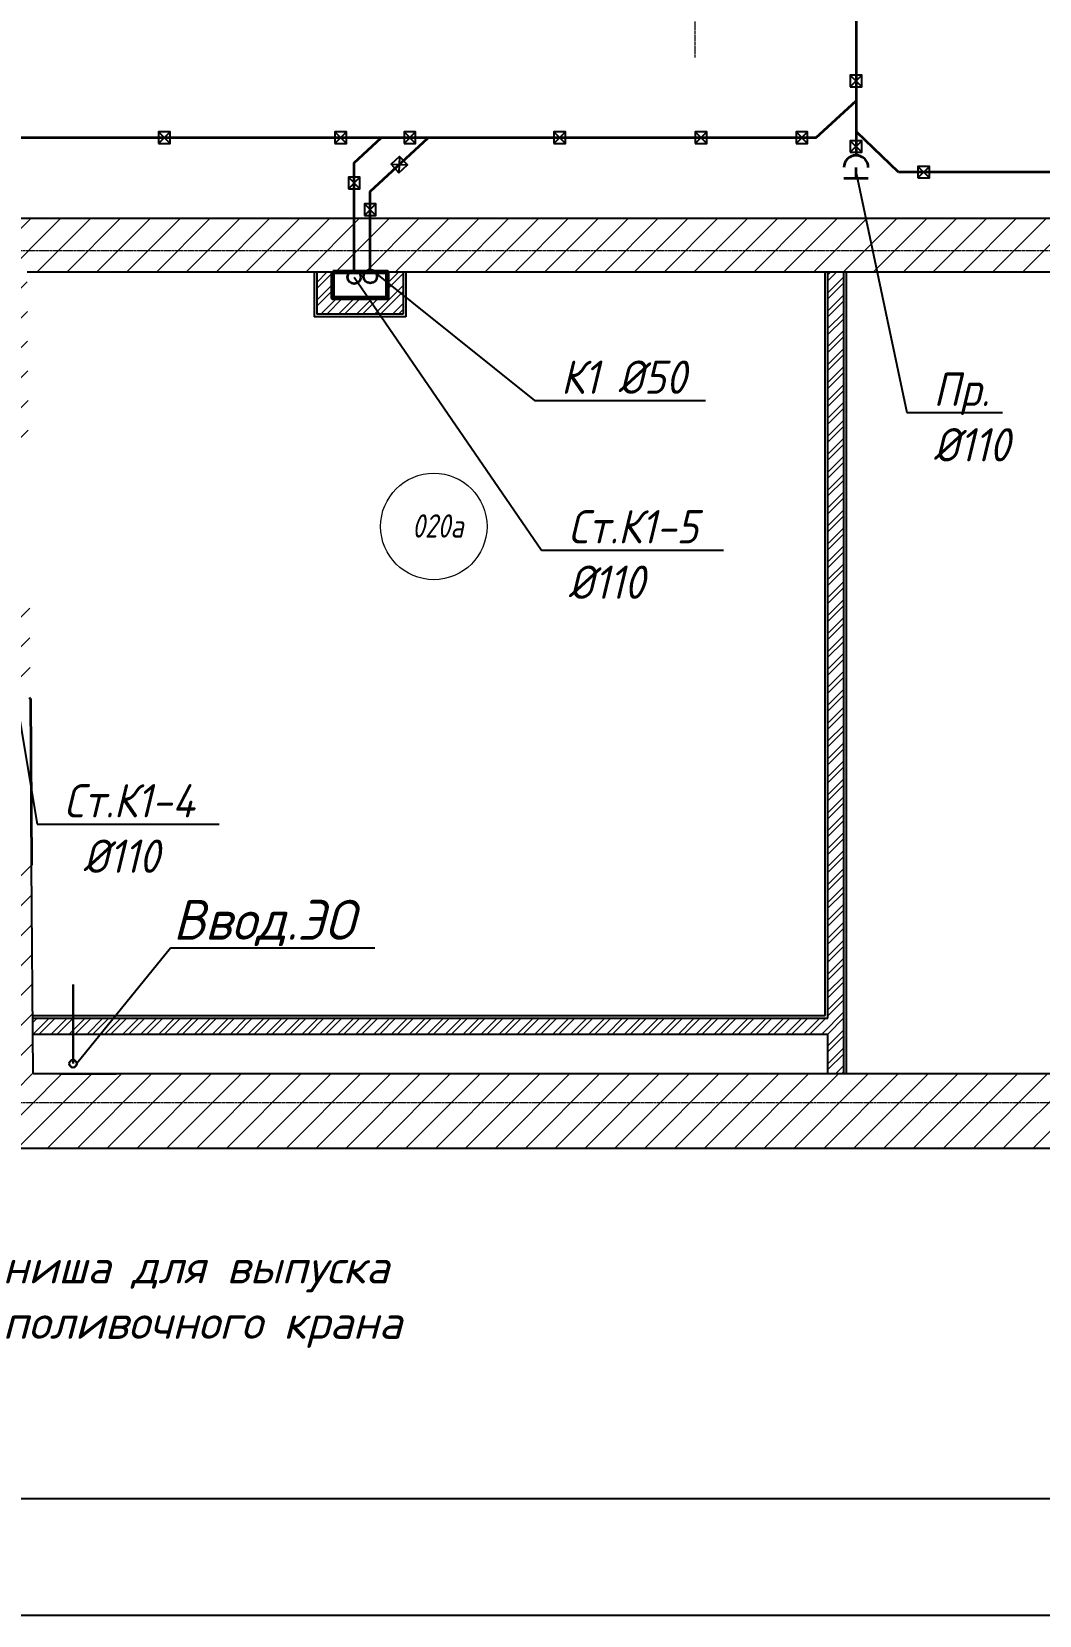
# Model space of a CAD drawing. Header units: millimetres. Extents: x -10178924 to 11692288, y -947381 to 58396.
# Drawn here: x 763150 to 770725, y -930413 to -918514 of the extents above; entities that cross this region are included whole.
import ezdxf
from ezdxf import colors
from ezdxf.entities.mleader import LeaderData, LeaderLine
from ezdxf.enums import TextEntityAlignment as Align
from ezdxf.math import Vec2, Vec3

# ---------------------------------------------------------------- set-up
doc = ezdxf.new("R2010")
doc.units = ezdxf.units.MM
doc.linetypes.add('невидимая', pattern=[9.525, 6.35, -3.175])
doc.linetypes.add('осевая', pattern=[50.8, 31.75, -6.35, 6.35, -6.35])
for name, color, linetype in [('PDF _Марки помещений', 5, 'Continuous'), ('ВК_Выноски', 7, 'Continuous'), ('Размер - Конструктив.1', 7, 'Continuous'), ('СС', 7, 'Continuous'), ('Стены внутр.1', 7, 'Continuous')]:
    doc.layers.add(name, color=color, linetype=linetype)
for name, color, linetype, lineweight in [('ВК_ К1', 24, 'Continuous', 35), ('Контур пол Подвал', 7, 'Continuous', 9), ('ОСНОВНАЯ', 127, 'Continuous', 35), ('Перегородки', 162, 'Continuous', 9), ('Размеры осевые', 153, 'Continuous', 9), ('Стены.1', 7, 'Continuous', 25), ('Текст 0.09', 250, 'Continuous', 5), ('ШТРИХОВКА', 252, 'Continuous', 15)]:
    doc.layers.add(name, color=color, linetype=linetype, lineweight=lineweight)
doc.layers.add('ТЗК_ХВС_основная', color=7, linetype='Continuous', lineweight=30, true_color=0x005387)
doc.styles.add('Gost_', font='isocpeur.ttf', dxfattribs={"width": 0.8, "height": 250})
doc.styles.add('ISOCPEUR', font='isocpeui.ttf', dxfattribs={"width": 0.9})
doc.styles.add('НТПИ_ТИ', font='isocpeui.ttf', dxfattribs={"height": 250})
doc.styles.add('Текст_М100', font='GOST_Common Italic.ttf', dxfattribs={"height": 250})
doc.dimstyles.new('Размеры_М100', dxfattribs={"dimtxt": 250, "dimasz": 100, "dimexe": 100, "dimexo": 100, "dimgap": 100, "dimtad": 1, "dimrnd": 5, "dimtxsty": 'Текст_М100', "dimblk": 'ARCHTICK', "dimcen": 250, "dimdle": 100, "dimadec": 0, "dimazin": 2, "dimtfac": 1, "dimtmove": 1, "dimatfit": 3, "dimfxl": 1, "dimarcsym": 0})

# ---------------------------------------------------------------- blocks, each defined once
blk = doc.blocks.new('_None')
blk = doc.blocks.new('*U2131')
at = {"color": 0, "lineweight": -2}
for p, q in [((215, -115), (215, 115)), ((215, 0), (115, 0))]:
    blk.add_line(p, q, dxfattribs=at)
blk.add_arc((115, 0), 115, 90, 270, dxfattribs=at)
at = {"color": 18, "lineweight": 40, "true_color": 0x050505, "style": 'Gost_', "width": 0.8, "flags": 1}
blk.add_attdef('ДИАМЕТР', text='', height=2.5, dxfattribs=at).set_placement((-24, 39), align=Align.MIDDLE_CENTER)
blk = doc.blocks.new('_ArchTick')
at = {"color": 0, "linetype": 'ByBlock', "const_width": 0.15}
blk.add_lwpolyline([(-0.5, -0.5), (0.5, 0.5)], dxfattribs=at)
blk = doc.blocks.new('*D2690')
at = {"layer": 'Defpoints', "color": 0, "ltscale": 100, "transparency": 16777216}
for p in [(61000, -50926), (43800, -51300), (61000, -51300)]:
    blk.add_point(p, dxfattribs=at)
at = {"layer": 'Размеры осевые', "color": 0, "lineweight": -2, "ltscale": 100, "transparency": 16777216}
for p, q in [((43700, -50926), (61100, -50926)), ((43800, -51200), (43800, -50826)), ((61000, -51200), (61000, -50826))]:
    blk.add_line(p, q, dxfattribs=at)
at = {"layer": 'Размеры осевые', "color": 0, "lineweight": -2, "ltscale": 100, "transparency": 16777216, "xscale": 100, "yscale": 100, "zscale": 100, "rotation": 180}
blk.add_blockref('_ArchTick', (43800, -50926), dxfattribs=at)
at = {"layer": 'Размеры осевые', "color": 0, "lineweight": -2, "ltscale": 100, "transparency": 16777216, "xscale": 100, "yscale": 100, "zscale": 100}
blk.add_blockref('_ArchTick', (61000, -50926), dxfattribs=at)
at = {"layer": 'Размеры осевые', "color": 0, "ltscale": 100, "transparency": 16777216, "insert": (52400, -50700), "char_height": 250, "attachment_point": 5, "style": 'Текст_М100'}
blk.add_mtext('17200', dxfattribs=at)
blk = doc.blocks.new('*D2691')
at = {"layer": 'Defpoints', "color": 0, "ltscale": 100, "transparency": 16777216}
for p in [(61000, -51804), (-7000, -52200), (61000, -52200)]:
    blk.add_point(p, dxfattribs=at)
at = {"layer": 'Размеры осевые', "color": 0, "lineweight": -2, "ltscale": 100, "transparency": 16777216}
for p, q in [((-7000, -52100), (-7000, -51704)), ((61000, -52100), (61000, -51704)), ((-7100, -51804), (61100, -51804))]:
    blk.add_line(p, q, dxfattribs=at)
at = {"layer": 'Размеры осевые', "color": 0, "lineweight": -2, "ltscale": 100, "transparency": 16777216, "xscale": 100, "yscale": 100, "zscale": 100, "rotation": 180}
blk.add_blockref('_ArchTick', (-7000, -51804), dxfattribs=at)
at = {"layer": 'Размеры осевые', "color": 0, "lineweight": -2, "ltscale": 100, "transparency": 16777216, "xscale": 100, "yscale": 100, "zscale": 100}
blk.add_blockref('_ArchTick', (61000, -51804), dxfattribs=at)
at = {"layer": 'Размеры осевые', "color": 0, "ltscale": 100, "transparency": 16777216, "insert": (27000, -51579), "char_height": 250, "attachment_point": 5, "style": 'Текст_М100'}
blk.add_mtext('68000', dxfattribs=at)
blk = doc.blocks.new('A$C5282721b')
at = {"layer": 'Перегородки', "lineweight": 20, "true_color": 0x000000, "transparency": 33554687}
h = blk.add_hatch(dxfattribs=at)
h.set_pattern_fill('ANSI32', color=18, scale=10)
h.set_pattern_definition([(45, (-2681.59, 241515.3), (-67.35192, 67.35192), []), (45, (-2636.69, 241515.3), (-67.35192, 67.35192), [])])
h.paths.add_polyline_path([(49998.725, -41709.464), (49998.725, -42603.01), (49998.725, -47316.478), (44021.968, -47316.478), (44022.892, -47436.478), (49998.725, -47436.478), (49998.725, -47736.478), (50118.725, -47736.478), (50118.725, -41709.464)])
h = blk.add_hatch(dxfattribs=at)
h.set_pattern_fill('ANSI32', color=18, scale=10)
h.set_pattern_definition([(45, (6503.45, 238052.73), (-67.35192, 67.35192), []), (45, (6548.35, 238052.73), (-67.35192, 67.35192), [])])
h.paths.add_polyline_path([(46276.139, -41908.087), (46276.139, -41709.464), (46156.139, -41709.464), (46156.139, -42028.087), (46806.601, -42028.087), (46806.601, -41709.464), (46686.601, -41709.464), (46686.601, -41908.087)])
at = {"layer": 'ШТРИХОВКА', "ltscale": 100, "true_color": 0x000000, "transparency": 33554687}
h = blk.add_hatch(dxfattribs=at)
h.set_pattern_fill('ANSI31', color=18, scale=50)
h.set_pattern_definition([(45, (-79853.19, 25128.16), (-112.2532, 112.2532), [])])
h.paths.add_polyline_path([(5440.998, -31868.119), (-7386.275, -31868.119), (-7386.275, -48296.478), (61378.75, -48296.478), (61378.75, -31842.839), (41035.118, -31842.839), (41035.118, -31656.036), (40796.248, -31656.036), (40796.248, -31842.839), (40629.962, -31842.839), (40629.962, -31942.839), (40605.14, -34348.621), (40629.93, -32405.355), (39128.581, -32429.908), (40629.962, -32402.839), (40629.675, -32155.326), (39132.149, -32179.816), (39135.64, -31968.17), (38886.085, -31968.17), (38879.867, -32433.975), (40623.548, -32405.459), (40553.111, -38427.181), (40243.01, -38425.516), (40241.748, -38827.97), (43340.219, -38835.027), (43340.219, -38442.147), (40953.116, -38429.329), (41029.994, -32402.839), (54378.974, -32402.839), (54378.974, -35923.465), (54778.974, -35923.465), (54778.974, -32402.839), (60818.75, -32402.839), (60818.75, -41309.464), (60472.291, -41309.464), (60472.291, -41709.464), (60818.75, -41709.464), (60818.75, -47736.478), (44025.201, -47736.478), (44013.125, -46167.929), (43613.137, -46171.008), (43625.189, -47736.478), (27189.462, -47736.478), (27189.462, -44565.139), (26789.462, -44565.139), (26789.462, -47736.478), (10401.743, -47736.478), (10394.408, -46134.647), (9994.404, -46134.678), (10001.739, -47736.478), (-6826.275, -47736.478), (-6826.275, -41729.869), (-6530.734, -41731.097), (-6529.072, -41331.1), (-6826.275, -41329.865), (-6826.275, -32428.119), (-762.705, -32428.119), (-770.891, -36004.088), (-370.903, -36005.35), (-362.703, -32428.119), (5640.998, -32428.119), (5640.998, -31868.119)])
h.paths.add_polyline_path([(3584.804, -41373.023), (3584.804, -41773.13), (9973.974, -41799.679), (9987.536, -44634.678), (10387.54, -44634.678), (10372.735, -41401.332)], flags=17)
h.paths.add_polyline_path([(2513.142, -41768.578), (2514.803, -41368.779), (-383.184, -41356.638), (-371.114, -37407.013), (-774.123, -37406.088), (-783.181, -41354.976), (-5508.242, -41335.314), (-5509.901, -41734.604)], flags=17)
h = blk.add_hatch(dxfattribs=at)
h.set_pattern_fill('ANSI31', color=18, scale=50)
h.set_pattern_definition([(45, (-81439.85, -10657.2), (-112.2532, 112.2532), [])])
h.paths.add_polyline_path([(43589.43, -43091.789), (43989.442, -43091.789), (43978.799, -41709.464), (59272.291, -41709.464), (59272.291, -41309.464), (54778.974, -41309.464), (54778.974, -37367.72), (54379.879, -37367.72), (54378.974, -41309.464), (43575.708, -41309.464)])
h.paths.add_polyline_path([(43998.193, -44162.264), (43598.195, -44162.406), (43603.498, -44917.161), (44003.486, -44916.003)])
at = {"layer": 'PDF _Марки помещений', "color": 18, "lineweight": 9, "true_color": 0x000000, "transparency": 33554687}
blk.add_circle((47036.2, -43622.44), 400.064, dxfattribs=at)
at = {"layer": 'Контур пол Подвал', "color": 18, "linetype": 'невидимая', "true_color": 0x000000, "transparency": 33554687}
blk.add_line((54378.974, -41309.464), (40553.725, -41309.464), dxfattribs=at)
at = {"layer": 'ОСНОВНАЯ', "color": 18, "ltscale": 100, "true_color": 0x000000, "transparency": 33554687}
blk.add_line((44003.486, -44916.003), (44013.125, -46167.929), dxfattribs=at)
at = {"layer": 'Перегородки', "color": 18, "linetype": 'Continuous', "lineweight": 25, "true_color": 0x000000, "transparency": 33554687}
for p, q in [((46136.139, -41709.464), (46136.139, -42048.087)), ((46156.139, -41709.464), (46156.139, -42028.087)), ((46276.139, -41709.464), (46276.139, -41908.087)), ((46686.601, -41709.464), (46686.601, -41908.087)), ((46806.601, -41709.464), (46806.601, -42028.087)), ((46826.601, -41709.464), (46826.601, -42048.087)), ((49978.725, -47296.478), (49978.725, -41709.464)), ((49998.725, -47316.478), (49998.725, -41709.464)), ((50118.725, -47736.478), (50118.725, -41709.464)), ((50138.725, -47736.478), (50138.725, -41709.464)), ((46686.601, -41908.087), (46276.139, -41908.087)), ((46826.601, -42048.087), (46136.139, -42048.087)), ((46806.601, -42028.087), (46156.139, -42028.087)), ((44021.814, -47296.478), (49978.725, -47296.478)), ((44021.968, -47316.478), (49998.725, -47316.478)), ((44022.892, -47436.478), (49998.725, -47436.478)), ((49998.725, -47736.478), (49998.725, -47436.478))]:
    blk.add_line(p, q, dxfattribs=at)
at = {"layer": 'Размер - Конструктив.1', "color": 18, "linetype": 'Continuous', "true_color": 0x000000, "transparency": 33554687}
blk.add_line((44225.201, -47736.478), (44647.659, -47736.478), dxfattribs=at)
at = {"layer": 'Размеры осевые', "color": 251, "linetype": 'осевая', "ltscale": 0.5, "transparency": 33554687}
for p, q in [((49000, -40100), (49000, -25800)), ((-9750, -41550), (62308.109, -41550)), ((-9750, -47950), (62308.109, -47950))]:
    blk.add_line(p, q, dxfattribs=at)
at = {"layer": 'СС', "linetype": 'ByBlock', "lineweight": -2, "transparency": 33554687}
blk.add_line((45057.398, -46788.381), (45065.398, -46788.381), dxfattribs=at)
blk.add_line((45057.398, -46788.381), (45065.398, -46788.381), dxfattribs=at)
for points in [[(44351.884, -47655.812), (45057.398, -46788.381)], [(44351.884, -47655.812), (45057.398, -46788.381)], [(45065.398, -46788.381), (46593.807, -46788.381)], [(45065.398, -46788.381), (46593.807, -46788.381)]]:
    blk.add_lwpolyline(points, dxfattribs=at)
at = {"layer": 'Стены внутр.1', "color": 18, "linetype": 'Continuous', "true_color": 0x000000, "transparency": 33554687, "flags": 128}
for points in [[(54378.974, -41309.464), (43575.708, -41309.464)], [(43978.799, -41709.464), (59272.291, -41709.464)], [(44025.201, -47736.478), (44013.125, -46167.929)]]:
    blk.add_lwpolyline(points, dxfattribs=at)
at = {"layer": 'Стены.1', "color": 18, "linetype": 'Continuous', "true_color": 0x000000, "transparency": 33554687, "flags": 128}
for points in [[(60818.75, -47736.478), (44025.201, -47736.478)], [(44025.201, -48296.478), (27189.462, -48296.478)], [(61378.75, -48296.478), (44025.201, -48296.478)]]:
    blk.add_lwpolyline(points, dxfattribs=at)
at = {"layer": 'ТЗК_ХВС_основная', "color": 30, "ltscale": 100, "true_color": 0xf26722, "transparency": 33554687}
for q in [(44323.937, -47064.195), (44323.937, -47064.195), (44323.937, -47658.969), (44323.937, -47658.969)]:
    blk.add_line((44323.937, -47658.969), q, dxfattribs=at)
for start, end in [(0, 180), (0, 180), (180, 0), (180, 0)]:
    blk.add_arc((44323.937, -47658.969), 28.125, start, end, dxfattribs=at)
at = {"layer": 'ТЗК_ХВС_основная', "color": 30, "ltscale": 75, "true_color": 0xf26722, "transparency": 33554687}
for start, end in [(0, 180), (0, 180), (180, 0), (180, 0)]:
    blk.add_arc((44323.937, -47658.969), 28.125, start, end, dxfattribs=at)
at = {"layer": 'PDF _Марки помещений', "color": 18, "lineweight": 9, "true_color": 0x000000, "transparency": 33554687, "insert": (46873.226, -43706.155), "char_height": 175, "attachment_point": 7, "style": 'ISOCPEUR'}
blk.add_mtext('{\\W0.8;020a}', dxfattribs=at)
at = {"layer": 'СС', "transparency": 33554687, "insert": (45075.398, -46428.381), "char_height": 300, "attachment_point": 1, "style": 'Текст_М100'}
blk.add_mtext('Ввод.ЭО', dxfattribs=at)
blk.add_mtext('Ввод.ЭО', dxfattribs=at)
at = {"layer": 'Текст 0.09', "color": 7, "ltscale": 100, "transparency": 33554687, "insert": (43794.912, -49059.849), "char_height": 250, "attachment_point": 1, "style": 'НТПИ_ТИ'}
blk.add_mtext('ниша для выпуска\\Pполивочного крана', dxfattribs=at)
blk.add_mtext('ниша для выпуска\\Pполивочного крана', dxfattribs=at)
at = {"layer": 'Размеры осевые', "color": 251, "ltscale": 100, "transparency": 33554687}
for base, p1, p2, picture, middle in [((61000, -50926.23), (43800, -51300), (61000, -51300), '*D2690', (52400, -50699.62)), ((61000, -51804.076), (-7000, -52200), (61000, -52200), '*D2691', (27000, -51579.076))]:
    dim = blk.add_linear_dim(base=base, p1=p1, p2=p2, dimstyle='Размеры_М100', dxfattribs=at)
    dim.commit()
    dim.dimension.update_dxf_attribs({"geometry": picture, "text_midpoint": middle})

msp = doc.modelspace()

# ---------------------------------------------------------------- linework, layer by layer
for p, q in [((769303.8, -918841.6), (769390.9, -918928.6)), ((769390.9, -918841.6), (769303.8, -918928.6)), ((764103.4, -919267), (764190.5, -919354)), ((764190.5, -919267), (764103.4, -919354)), ((765429.6, -919267), (765516.7, -919354)), ((765516.7, -919267), (765429.6, -919354)), ((765949.1, -919267), (766036.2, -919354)), ((766036.2, -919267), (765949.1, -919354)), ((767075.6, -919267), (767162.7, -919354)), ((767162.7, -919267), (767075.6, -919354)), ((768137.6, -919267), (768224.7, -919354)), ((768224.7, -919267), (768137.6, -919354)), ((768896.1, -919267), (768983.2, -919354)), ((768983.2, -919267), (768896.1, -919354)), ((769303.8, -919332.8), (769390.9, -919419.9)), ((769390.9, -919332.8), (769303.8, -919419.9)), ((765915.5, -919450.9), (765910.6, -919573.9)), ((765851.5, -919510), (765974.6, -919514.9)), ((769812.5, -919525.5), (769899.5, -919612.5)), ((769899.5, -919525.5), (769812.5, -919612.5)), ((765530.8, -919607.2), (765617.8, -919694.3)), ((765617.8, -919607.2), (765530.8, -919694.3)), ((765650.9, -919807.3), (765738, -919894.3)), ((765738, -919807.3), (765650.9, -919894.3))]:
    msp.add_line(p, q)
for points in [[(769303.8, -918928.6), (769390.9, -918928.6), (769390.9, -918841.6), (769303.8, -918841.6)], [(764103.4, -919354), (764190.5, -919354), (764190.5, -919267), (764103.4, -919267)], [(765429.6, -919354), (765516.7, -919354), (765516.7, -919267), (765429.6, -919267)], [(765949.1, -919354), (766036.2, -919354), (766036.2, -919267), (765949.1, -919267)], [(767075.6, -919354), (767162.7, -919354), (767162.7, -919267), (767075.6, -919267)], [(768137.6, -919354), (768224.7, -919354), (768224.7, -919267), (768137.6, -919267)], [(768896.1, -919354), (768983.2, -919354), (768983.2, -919267), (768896.1, -919267)], [(769303.8, -919419.9), (769390.9, -919419.9), (769390.9, -919332.8), (769303.8, -919332.8)], [(765910.6, -919573.9), (765974.6, -919514.9), (765915.5, -919450.9), (765851.5, -919510)], [(769812.5, -919612.5), (769899.5, -919612.5), (769899.5, -919525.5), (769812.5, -919525.5)], [(765530.8, -919694.3), (765617.8, -919694.3), (765617.8, -919607.2), (765530.8, -919607.2)], [(765650.9, -919894.3), (765738, -919894.3), (765738, -919807.3), (765650.9, -919807.3)]]:
    msp.add_lwpolyline(points, close=True)
at = {"color": 1, "lineweight": 60}
msp.add_lwpolyline([(765413.2, -920318.3), (765823.6, -920318.3), (765823.6, -920516.9), (765413.2, -920516.9)], close=True, dxfattribs=at)
at = {"layer": 'ВК_ К1', "ltscale": 100}
msp.add_line((769347.4, -914903), (769347.4, -919443.3), dxfattribs=at)
at = {"layer": 'ВК_ К1'}
for p, q in [((769044.9, -919310.5), (769347.4, -919034.2)), ((769044.9, -919310.5), (746962.2, -919310.5)), ((765574.3, -919498.4), (765777.6, -919310.5)), ((765694.5, -919714.4), (766131.6, -919310.5)), ((769667, -919569), (769352.4, -919269.1)), ((765574.3, -920308.1), (765574.3, -919498.4)), ((775203.5, -919569), (769667, -919569)), ((765694.5, -920309.9), (765694.5, -919714.4))]:
    msp.add_line(p, q, dxfattribs=at)
at = {"layer": 'ВК_ К1', "ltscale": 100}
for centre in [(765574.3, -920358.1), (765695.7, -920352.9), (765695.7, -920352.9)]:
    msp.add_circle(centre, 50, dxfattribs=at)

# ---------------------------------------------------------------- block references
msp.add_blockref('A$C5282721b', (719137, -878608.8))
at = {"layer": 'ВК_ К1', "xscale": 0.8000000000000009, "yscale": 0.8000000000000009, "zscale": 0.8000000000000009, "rotation": 270}
msp.add_blockref('*U2131', (769347.4, -919443.3), dxfattribs=at)

# ---------------------------------------------------------------- leaders
at = {"layer": 'ВК_Выноски'}
ml = msp.add_multileader_mtext('Standard', dxfattribs=at)
ml.set_content('{\\W0.9;Пр.\\P%%C110}', color=7, style='ISOCPEUR')
ml.set_leader_properties(color=7, linetype='ByLayer', lineweight=-1)
ml.set_arrow_properties(name='NONE')
ml.build(insert=Vec2(0, 0))
ml.multileader.update_dxf_attribs({"text_left_attachment_type": 6, "text_right_attachment_type": 6, "dogleg_length": 0.36, "arrow_head_size": 300})
ctx = ml.context
ctx.base_point, ctx.char_height, ctx.arrow_head_size, ctx.landing_gap_size, ctx.plane_origin = Vec3(769828.8, -921375.9), 250, 300, 100, Vec3(777553.2, -949880.4)
ctx.left_attachment, ctx.right_attachment = 6, 6
notes = []
notes.append((ctx, [(0, (1, 1, 0), (769728.4, -921375.9), (1, 0), 100.4, [(0, [(769347.4, -919575.3)], 0, [])])]))
ctx.mtext.insert, ctx.mtext.width, ctx.mtext.flow_direction = Vec3(769928.8, -921075.9), 513.532, 5
ml = msp.add_multileader_mtext('Standard', dxfattribs=at)
ml.set_content('{\\W0.9;Ст.К1-5 \\P%%C110 }', color=7, style='ISOCPEUR')
ml.set_leader_properties(color=7, linetype='ByLayer', lineweight=-1)
ml.set_arrow_properties(name='NONE')
ml.build(insert=Vec2(0, 0))
ml.multileader.update_dxf_attribs({"text_left_attachment_type": 6, "text_right_attachment_type": 6, "dogleg_length": 0.36, "arrow_head_size": 300})
ctx = ml.context
ctx.base_point, ctx.char_height, ctx.arrow_head_size, ctx.landing_gap_size, ctx.plane_origin = Vec3(767084.1, -922408.5), 250, 300, 100, Vec3(776709.4, -947320.9)
ctx.left_attachment, ctx.right_attachment = 6, 6
notes.append((ctx, [(0, (1, 1, 0), (766983.8, -922408.5), (1, 0), 100.4, [(0, [(765574.3, -920358.1)], 0, [])])]))
ctx.mtext.insert, ctx.mtext.width, ctx.mtext.flow_direction = Vec3(767184.1, -922108.5), 2588.824, 5
ml = msp.add_multileader_mtext('Standard', dxfattribs=at)
ml.set_content('{\\W0.9;К1 %%C50 }', color=7, style='ISOCPEUR')
ml.set_leader_properties(color=7, linetype='ByLayer', lineweight=-1)
ml.set_arrow_properties(name='NONE')
ml.build(insert=Vec2(0, 0))
ml.multileader.update_dxf_attribs({"text_left_attachment_type": 6, "text_right_attachment_type": 6, "dogleg_length": 0.36, "arrow_head_size": 300})
ctx = ml.context
ctx.base_point, ctx.char_height, ctx.arrow_head_size, ctx.landing_gap_size, ctx.plane_origin = Vec3(767029.4, -921284.6), 250, 300, 100, Vec3(776840.3, -947266.7)
ctx.left_attachment, ctx.right_attachment = 6, 6
notes.append((ctx, [(0, (1, 1, 0), (766929, -921284.6), (1, 0), 100.4, [(0, [(765705.2, -920303.9)], 0, [])])]))
ctx.mtext.insert, ctx.mtext.width, ctx.mtext.flow_direction = Vec3(767129.4, -920984.6), 2588.824, 5
ml = msp.add_multileader_mtext('Standard', dxfattribs=at)
ml.set_content('{\\W0.9;Ст.К1-4 \\P %%C110 }', color=7, style='ISOCPEUR')
ml.set_leader_properties(color=7, linetype='ByLayer', lineweight=-1)
ml.set_arrow_properties(name='NONE')
ml.build(insert=Vec2(0, 0))
ml.multileader.update_dxf_attribs({"text_left_attachment_type": 6, "text_right_attachment_type": 6, "dogleg_length": 0.36, "arrow_head_size": 300})
ctx = ml.context
ctx.base_point, ctx.char_height, ctx.arrow_head_size, ctx.landing_gap_size, ctx.plane_origin = Vec3(763293, -924467.2), 250, 300, 100, Vec3(773193.4, -947763.9)
ctx.left_attachment, ctx.right_attachment = 6, 6
notes.append((ctx, [(0, (1, 1, 0), (763192.7, -924467.2), (1, 0), 100.4, [(0, [(762534.2, -920557.6)], 0, [])])]))
ctx.mtext.insert, ctx.mtext.width, ctx.mtext.flow_direction = Vec3(763393, -924167.2), 2564.609, 5
for ctx, leaders in notes:
    for number, flags, end, landing, length, lines in leaders:
        leader = LeaderData()
        leader.index, (leader.has_last_leader_line, leader.has_dogleg_vector, leader.attachment_direction) = number, flags
        leader.last_leader_point, leader.dogleg_vector, leader.dogleg_length = Vec3(end), Vec3(landing), length
        for number, points, colour, breaks in lines:
            line = LeaderLine()
            line.index, line.vertices, line.color, line.breaks = number, Vec3.list(points), colors.encode_raw_color(colour), breaks
            leader.lines.append(line)
        ctx.leaders.append(leader)

doc.saveas('drawing.dxf')
